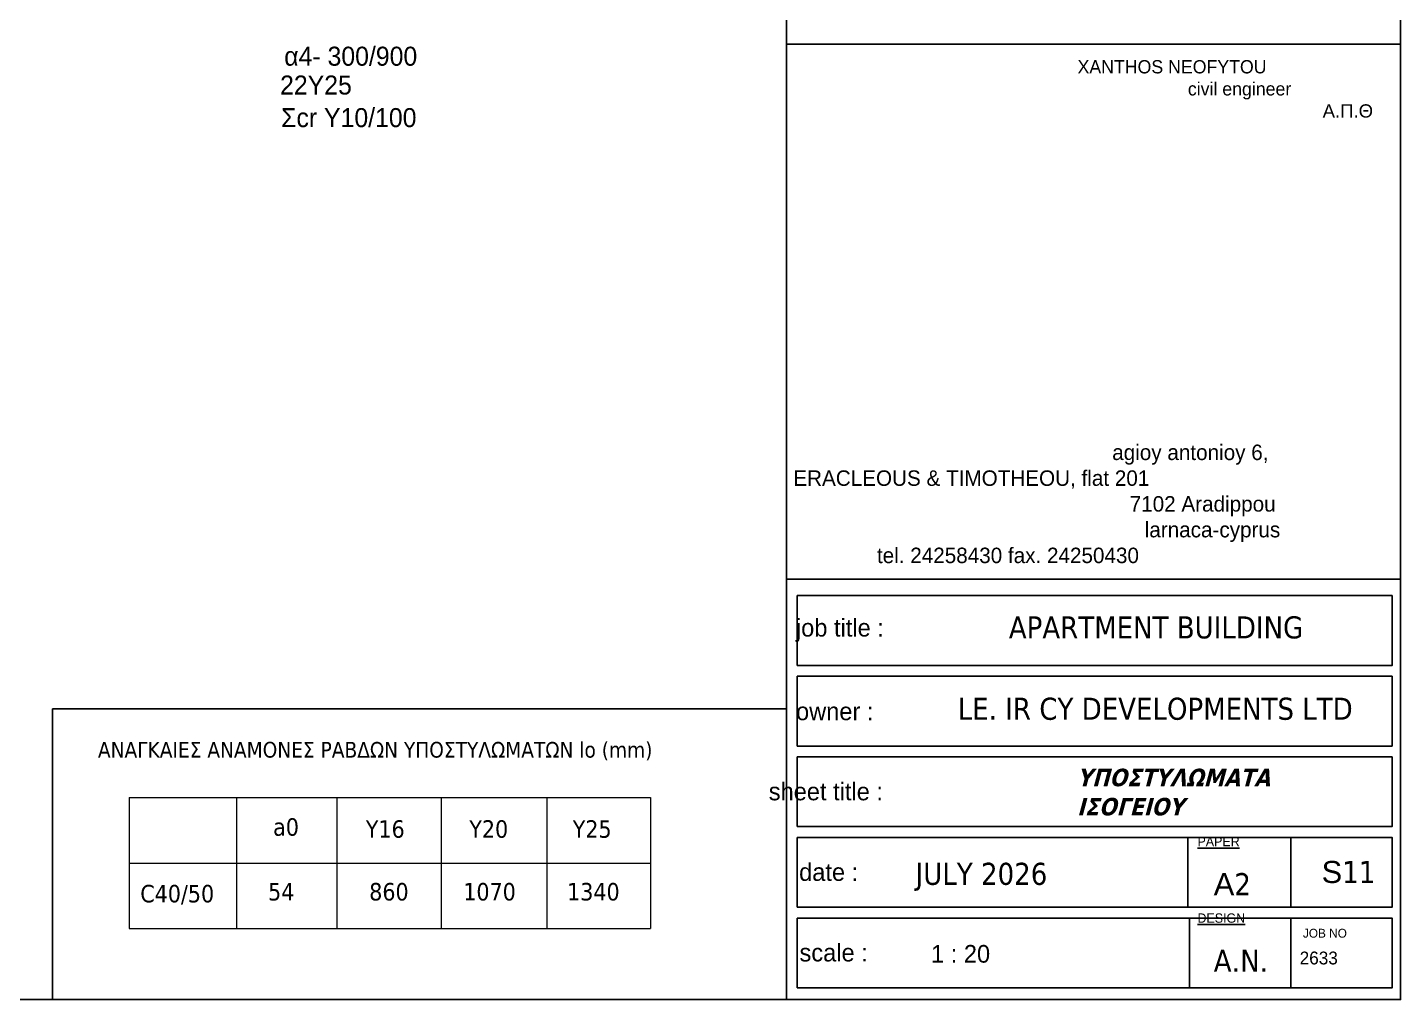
# Model space of a CAD drawing. Header units: millimetres. Extents: x -2171 to 1563, y -1758 to -1505.
# Drawn here: x -1271 to -1255.31, y -1630.29 to -1619.18 of the extents above; entities that cross this region are included whole.
import ezdxf

# ---------------------------------------------------------------- set-up
doc = ezdxf.new("R2010")
doc.units = ezdxf.units.MM
for name, color, linetype in [('-S_TEXT', 3, 'Continuous'), ('ANOIGMATA', 7, 'Continuous'), ('Col_Det', 7, 'Continuous')]:
    doc.layers.add(name, color=color, linetype=linetype)
doc.layers.add('A-ANNO-DIMS', color=1, linetype='Continuous', lineweight=9)
doc.styles.add('S1Arl22_b_934_161', font='arial.ttf', dxfattribs={"width": 0.933629, "height": 0.002175})
doc.styles.get("Standard").update_dxf_attribs({"font": 'tahoma.ttf'})

# ---------------------------------------------------------------- blocks, each defined once
blk = doc.blocks.new('PINAKAKI')
at = {"color": 0}
for p, q in [((121995.67, -208375.87), (121988.651, -208375.87)), ((121988.651, -208381.659), (121988.651, -208386.792)), ((121988.774, -208382.974), (121988.774, -208382.175)), ((121988.774, -208383.895), (121988.774, -208383.096)), ((121988.774, -208384.816), (121988.774, -208384.018)), ((121988.774, -208385.738), (121988.774, -208384.939)), ((121988.774, -208386.659), (121988.774, -208385.861))]:
    blk.add_line(p, q, dxfattribs=at)
for points in [[(121988.651, -208374.541), (121995.67, -208374.541), (121995.67, -208381.988), (121988.651, -208381.988)], [(121988.651, -208381.988), (121995.67, -208381.988), (121995.67, -208386.792), (121988.651, -208386.792)]]:
    blk.add_lwpolyline(points, close=True, dxfattribs=at)
for points in [[(121988.774, -208382.175), (121995.574, -208382.175), (121995.574, -208382.974), (121988.774, -208382.974)], [(121988.774, -208383.096), (121995.574, -208383.096), (121995.574, -208383.895), (121988.774, -208383.895)], [(121988.774, -208384.018), (121995.574, -208384.018), (121995.574, -208384.816), (121988.774, -208384.816)], [(121988.774, -208384.939), (121995.574, -208384.939), (121995.574, -208385.738), (121988.774, -208385.738)], [(121993.239, -208384.939), (121993.239, -208385.738)], [(121994.417, -208384.939), (121994.417, -208385.738)], [(121988.774, -208385.861), (121995.574, -208385.861), (121995.574, -208386.659), (121988.774, -208386.659)], [(121993.259, -208385.861), (121993.259, -208386.659)], [(121994.417, -208385.861), (121994.417, -208386.659)]]:
    blk.add_lwpolyline(points, dxfattribs=at)
at = {"layer": 'ANOIGMATA', "attachment_point": 1}
for s, insert, char_height, width in [('\\pi4.5494;{\\fBankGothic Lt BT|b0|i0|c0|p34;\\H1.5x;\\C7;XANTHOS NEOFYTOU\\P\\pi5.8103;civil engineer\\P\\pi7.351;\\fArial|b0|i0|c161|p34;Α.Π.Θ}', (121987.429, -208376.054), 0.10094, 7.9171), ('\\pi4.88765;{\\fBankGothic Lt BT|b0|i0|c161|p34;\\H1.1667x;\\C0;agioy antonioy 6,\\P\\pi1.24243;ERACLEOUS & TIMOTHEOU, flat 201\\P\\pi5.08735;7102 Aradippou\\P\\pi5.25915;larnaca-cyprus\\P\\pi2.19835;tel. 24258430 fax. 24250430}', (121987.487, -208380.449), 0.15141, 8.05841), ('\\A1;{\\H0.99983x;\\C7;APARTMENT BUILDING  \\H0.75013x;  }', (121991.193, -208382.412), 0.25234, 5.34758), ('\\pi1.00598;{\\fBankGothic Lt BT|b0|i0|c0|p34;\\H1.5x;\\C7; \\H1.3333x; job title :}', (121987.622, -208382.441), 0.10094, 3.33818), ('\\A1;{\\C7;LE. IR CY DEVELOPMENTS LTD  }', (121990.609, -208383.342), 0.2523, 5.34758), ('\\pi1.54818;{\\fBankGothic Lt BT|b0|i0|c0|p34;\\H1.5x;\\C7; \\H1.3333x; owner :}', (121987.081, -208383.397), 0.10094, 3.33818), ('{\\fBankGothic Lt BT|b0|i0|c0|p34;\\C7;     sheet title :}', (121988.074, -208384.313), 0.20187, 3.33818), ('\\pi1.70638;{\\fBankGothic Lt BT|b0|i0|c161|p34;\\H0.5x;\\L\\C7;PAPER\\H2x;\\l }', (121991.643, -208384.933), 0.2125, 3.51387), ('\\pi1.98789;{\\fBankGothic Lt BT|b0|i0|c0|p34;\\C7; date :}', (121986.733, -208385.234), 0.20187, 3.33818), ('{\\fTahoma|b0|i0|c0|p34;\\C7;JULY 2026}', (121990.127, -208385.229), 0.25234, 4.57511), ('\\pi1.70638;{\\fBankGothic Lt BT|b0|i0|c0|p34;\\H0.5x;\\L\\C7;DESIGN\\H2x;\\l }', (121991.643, -208385.808), 0.2125, 3.51387), ('\\pi0.81053;{\\fBankGothic Lt BT|b0|i0|c0|p34;\\C7;JOB NO}', (121993.744, -208385.984), 0.10094, 3.33818), ('\\pi1.77876;{\\fBankGothic Lt BT|b0|i0|c0|p34;\\C7; scale :}', (121986.947, -208386.155), 0.20187, 3.33818), ('\\pi1.1781;{\\fBankGothic Lt BT|b0|i0|c161|p34;\\C7;2\\fBankGothic Lt BT|b0|i0|c0|p34;633}', (121993.339, -208386.244), 0.14671, 4.85205)]:
    blk.add_mtext(s, dxfattribs=dict(at, insert=insert, char_height=char_height, width=width))
at = {"layer": 'ANOIGMATA', "char_height": 0.25234, "attachment_point": 1}
for s, insert in [('{\\fArial|b0|i0|c186|p34;A}2', (121993.535, -208385.347)), ('A{\\fArial|b0|i0|c186|p34;.}N{\\fArial|b0|i0|c186|p34;.}', (121993.535, -208386.222))]:
    blk.add_mtext_dynamic_manual_height_columns(s, width=10.89316, gutter_width=1, heights=[0], dxfattribs=dict(at, insert=insert))
blk = doc.blocks.new('A$C2c4623ba')
for p, q in [((0.358, 1.5), (0.358, 0)), ((0.358, 1.5), (6.317, 1.5)), ((1.584, 1.5), (1.584, 0)), ((2.732, 1.5), (2.732, 0)), ((3.922, 1.5), (3.922, 0)), ((5.13, 1.5), (5.13, 0)), ((6.317, 1.5), (6.317, 0)), ((0.358, 0.75), (6.317, 0.75)), ((0.358, 0.75), (6.317, 0.75)), ((0.358, 0.75), (6.317, 0.75)), ((0.358, 0), (6.317, 0)), ((0.358, 0), (6.317, 0))]:
    blk.add_line(p, q)
for s, height, p in [('ΑΝΑΓΚΑΙΕΣ ΑΝΑΜΟΝΕΣ ΡΑΒΔΩΝ ΥΠΟΣΤΥΛΩΜΑΤΩΝ lo (mm)', 0.18, (0, 1.955)), ('a0', 0.2, (2.003, 1.062)), ('Y16', 0.2, (3.062, 1.039)), ('Y20', 0.2, (4.245, 1.039)), ('Y25', 0.2, (5.427, 1.039)), ('C40/50', 0.2, (0.484, 0.3)), ('54', 0.2, (1.945, 0.322)), ('860', 0.2, (3.101, 0.322)), ('1070', 0.2, (4.176, 0.322)), ('1340', 0.2, (5.363, 0.322))]:
    blk.add_text(s, height=height).set_placement(p)

msp = doc.modelspace()

# ---------------------------------------------------------------- linework, layer by layer
at = {"layer": '-S_TEXT', "ltscale": 5}
msp.add_lwpolyline([(-1313.453, -1590.2497), (-1255.3055, -1590.2497), (-1255.3055, -1630.2944), (-1313.453, -1630.2944)], close=True, dxfattribs=at)
at = {"layer": '-S_TEXT', "color": 3, "linetype": 'Continuous', "ltscale": 0.5}
msp.add_lwpolyline([(-1270.7147, -1626.9731), (-1262.3244, -1626.9731), (-1262.3244, -1630.2944), (-1270.7147, -1630.2944)], close=True, dxfattribs=at)

# ---------------------------------------------------------------- block references
at = {"layer": '-S_TEXT', "linetype": 'Continuous', "ltscale": 0.5}
msp.add_blockref('PINAKAKI', (-123250.9756, 206756.498), dxfattribs=at)
at = {"layer": 'A-ANNO-DIMS', "color": 4, "linetype": 'Continuous', "ltscale": 0.5}
msp.add_blockref('A$C2c4623ba', (-1270.1944, -1629.4838), dxfattribs=at)

# ---------------------------------------------------------------- texts
at = {"layer": '-S_TEXT', "ltscale": 5, "attachment_point": 1}
for s, insert, char_height, width in [('{\\fTahoma|b1|i1|c161|p34;\\C7;ΥΠΟΣΤΥΛΩΜΑΤΑ \\fTahoma|b1|i1|c0|p34;\\P\\fTahoma|b1|i1|c161|p34;ΙΣΟΓΕΙΟΥ}', (-1259.0026, -1627.6558), 0.2, 4.575107), ('{\\fBankGothic Lt BT|b0|i0|c161|p34;\\C7; 1 : \\fBankGothic Lt BT|b0|i0|c0|p34;2\\fBankGothic Lt BT|b0|i0|c161|p34;0}', (-1260.747, -1629.6709), 0.201875, 3.338181)]:
    msp.add_mtext(s, dxfattribs=dict(at, insert=insert, char_height=char_height, width=width))
at = {"layer": '-S_TEXT', "ltscale": 5, "insert": (-1256.2074, -1628.7101), "char_height": 0.252344, "attachment_point": 1}
msp.add_mtext_dynamic_manual_height_columns('{\\fArial|b0|i0|c186|p34;S}11', width=10.893157, gutter_width=1, heights=[0], dxfattribs=at)
at = {"layer": 'Col_Det', "color": 7, "style": 'S1Arl22_b_934_161', "width": 0.933629}
for s, p in [(' α4- 300/900', (-1268.1437, -1619.6197)), ('22Y25', (-1268.1122, -1619.9493)), ('Σcr Y10/100', (-1268.1004, -1620.3218))]:
    msp.add_text(s, height=0.2175, dxfattribs=at).set_placement(p)

doc.saveas('drawing.dxf')
